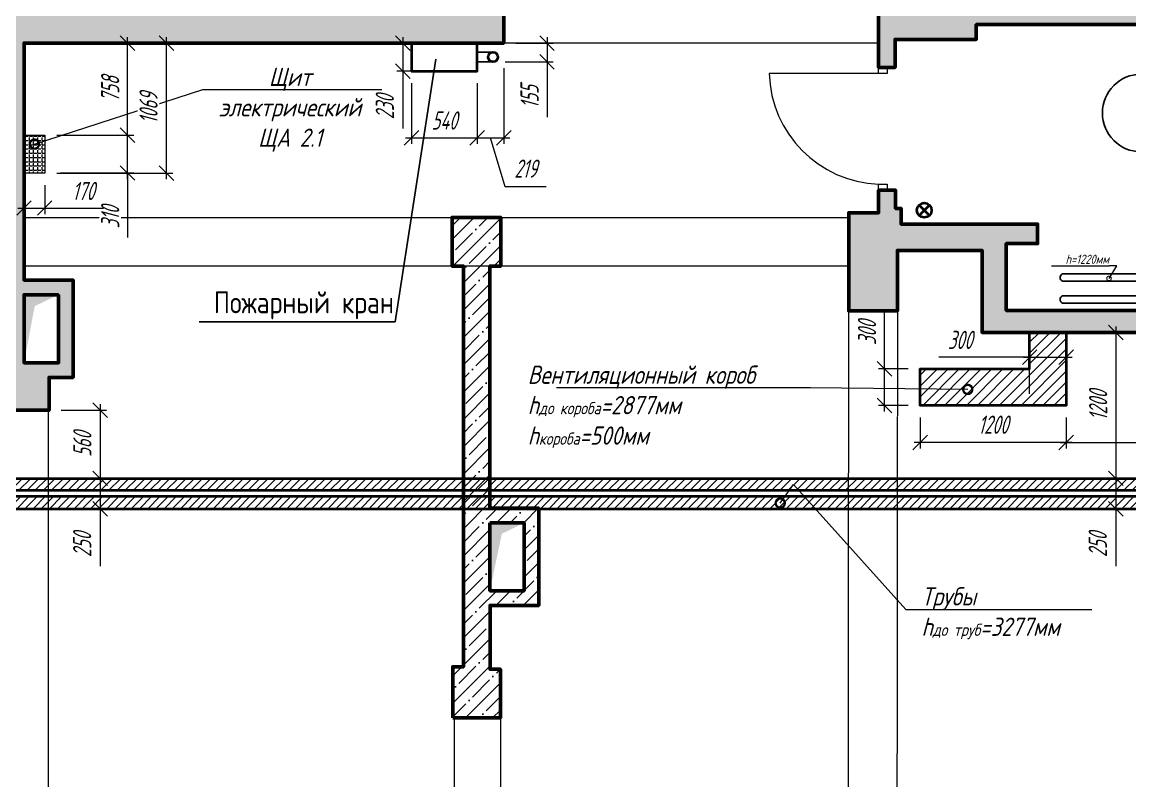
# Model space of a CAD drawing. Header units: millimetres. Extents: x -85477 to 745244, y -3684 to 128206.
# Drawn here: x 646465 to 655580, y 72163 to 78401 of the extents above; entities that cross this region are included whole.
import ezdxf
from ezdxf import colors
from ezdxf.entities.mleader import LeaderData, LeaderLine
from ezdxf.math import Vec2, Vec3

# ---------------------------------------------------------------- set-up
doc = ezdxf.new("R2010")
doc.units = ezdxf.units.MM
doc.linetypes.add('ACAD_ISO02W100', pattern=[15, 12, -3])
for name, color, linetype, lineweight in [('РАЗМЕРЫ', 5, 'Continuous', 15), ('СТЕНЫ 01', 7, 'Continuous', 50), ('ТЕКСТ', 106, 'Continuous', 20)]:
    doc.layers.add(name, color=color, linetype=linetype, lineweight=lineweight)
doc.layers.add('ШТРИХОВКА', color=3, linetype='Continuous', transparency=0.5)
doc.styles.add('ism - 01', font='simplex.shx', dxfattribs={"width": 0.62, "oblique": 15, "height": 150})
doc.styles.add('ism - 02', font='simplex.shx', dxfattribs={"width": 0.8, "oblique": 15, "height": 150})
doc.styles.add('TITLE', font='romant.shx', dxfattribs={"width": 0.8})
doc.dimstyles.new('ism - 01', dxfattribs={"dimtxt": 150, "dimasz": 120, "dimexe": 50, "dimexo": 100, "dimgap": 65, "dimtad": 1, "dimdec": 0, "dimtxsty": 'ism - 01', "dimblk": 'OBLIQUE', "dimcen": 0, "dimdle": 50, "dimadec": 0, "dimazin": 0, "dimtfac": 1, "dimtdec": 0, "dimtmove": 0, "dimatfit": 3, "dimldrblk": 'OBLIQUE', "dimfxl": 1, "dimlwd": -1, "dimlwe": -1, "dimarcsym": 0})
doc.dimstyles.new('ism - 02', dxfattribs={"dimtxt": 150, "dimasz": 120, "dimexe": 50, "dimexo": 100, "dimgap": 65, "dimtad": 1, "dimdec": 0, "dimtxsty": 'ism - 01', "dimblk": 'OBLIQUE', "dimcen": 0, "dimdle": 50, "dimadec": 0, "dimazin": 0, "dimtfac": 1, "dimtdec": 0, "dimtmove": 1, "dimatfit": 3, "dimldrblk": 'OBLIQUE', "dimfxl": 1, "dimlwd": -1, "dimlwe": -1, "dimarcsym": 0})

# ---------------------------------------------------------------- blocks, each defined once
blk = doc.blocks.new('_DotSmall')
at = {"color": 0, "linetype": 'ByBlock', "const_width": 0.5}
blk.add_lwpolyline([(-0.0625, 0, 1), (0.0625, 0, 1)], format="xyb", close=True, dxfattribs=at)
blk = doc.blocks.new('_Oblique')
at = {"color": 0, "lineweight": -2}
blk.add_line((-0.5, -0.5), (0.5, 0.5), dxfattribs=at)
blk = doc.blocks.new('*D145')
at = {"layer": 'Defpoints', "color": 0}
for p in [(655055.3, 75250.3), (656555.3, 75274.3), (656555.3, 74946)]:
    blk.add_point(p, dxfattribs=at)
at = {"layer": 'РАЗМЕРЫ', "color": 0}
for p, q in [((655055.3, 75150.3), (655055.3, 74896)), ((656555.3, 75174.3), (656555.3, 74896)), ((655005.3, 74946), (656605.3, 74946))]:
    blk.add_line(p, q, dxfattribs=at)
at = {"layer": 'РАЗМЕРЫ', "color": 0, "xscale": 120, "yscale": 120, "zscale": 120, "rotation": 180}
blk.add_blockref('_Oblique', (655055.3, 74946), dxfattribs=at)
at = {"layer": 'РАЗМЕРЫ', "color": 0, "xscale": 120, "yscale": 120, "zscale": 120}
blk.add_blockref('_Oblique', (656555.3, 74946), dxfattribs=at)
at = {"layer": 'РАЗМЕРЫ', "color": 0, "insert": (655805.3, 75089.1), "char_height": 150, "attachment_point": 5, "style": 'ism - 01'}
blk.add_mtext('1500', dxfattribs=at)
blk = doc.blocks.new('*D146')
at = {"layer": 'Defpoints', "color": 0}
for p in [(655055.3, 75645.8), (654755.3, 75244.6), (655055.3, 75244.6)]:
    blk.add_point(p, dxfattribs=at)
at = {"layer": 'РАЗМЕРЫ', "color": 0}
for p, q in [((654755.3, 75344.6), (654755.3, 75695.8)), ((655055.3, 75344.6), (655055.3, 75695.8)), ((654755.3, 75645.8), (654006.6, 75645.8)), ((654705.3, 75645.8), (655105.3, 75645.8))]:
    blk.add_line(p, q, dxfattribs=at)
at = {"layer": 'РАЗМЕРЫ', "color": 0, "xscale": 120, "yscale": 120, "zscale": 120, "rotation": 180}
blk.add_blockref('_Oblique', (654755.3, 75645.8), dxfattribs=at)
at = {"layer": 'РАЗМЕРЫ', "color": 0, "xscale": 120, "yscale": 120, "zscale": 120}
blk.add_blockref('_Oblique', (655055.3, 75645.8), dxfattribs=at)
at = {"layer": 'РАЗМЕРЫ', "color": 0, "insert": (654183.2, 75788.9), "char_height": 150, "attachment_point": 5, "style": 'ism - 01'}
blk.add_mtext('300', dxfattribs=at)
blk = doc.blocks.new('*D147')
at = {"layer": 'Defpoints', "color": 0}
for p in [(653560.2, 75550.3), (653855.3, 75550.3), (653855.3, 75250.3)]:
    blk.add_point(p, dxfattribs=at)
at = {"layer": 'РАЗМЕРЫ', "color": 0}
for p, q in [((653560.2, 75550.3), (653560.2, 76023.6)), ((653755.3, 75550.3), (653510.2, 75550.3)), ((653560.2, 75200.3), (653560.2, 75550.3)), ((653755.3, 75250.3), (653510.2, 75250.3))]:
    blk.add_line(p, q, dxfattribs=at)
at = {"layer": 'РАЗМЕРЫ', "color": 0, "xscale": 120, "yscale": 120, "zscale": 120}
for p, rotation in [((653560.2, 75550.3), 90), ((653560.2, 75250.3), 270)]:
    blk.add_blockref('_Oblique', p, dxfattribs=dict(at, rotation=rotation))
at = {"layer": 'РАЗМЕРЫ', "color": 0, "insert": (653417.1, 75847), "char_height": 150, "attachment_point": 5, "rotation": 90, "style": 'ism - 01'}
blk.add_mtext('300', dxfattribs=at)
blk = doc.blocks.new('*D159')
at = {"layer": 'Defpoints', "color": 0}
for p in [(646480.3, 78229.3), (647653.5, 78229.3), (646650.3, 77160.3)]:
    blk.add_point(p, dxfattribs=at)
at = {"layer": 'РАЗМЕРЫ', "color": 0}
for p, q in [((646580.3, 78229.3), (647703.5, 78229.3)), ((647653.5, 77110.3), (647653.5, 78279.3)), ((646750.3, 77160.3), (647703.5, 77160.3))]:
    blk.add_line(p, q, dxfattribs=at)
at = {"layer": 'РАЗМЕРЫ', "color": 0, "xscale": 120, "yscale": 120, "zscale": 120}
for p, rotation in [((647653.5, 78229.3), 90), ((647653.5, 77160.3), 270)]:
    blk.add_blockref('_Oblique', p, dxfattribs=dict(at, rotation=rotation))
at = {"layer": 'РАЗМЕРЫ', "color": 0, "insert": (647504.9, 77694.8), "char_height": 150, "attachment_point": 5, "rotation": 90, "style": 'ism - 01', "bg_fill": 3, "box_fill_scale": 1.1, "bg_fill_color": 256, "bg_fill_true_color": 13158600, "bg_fill_transparency": 0}
blk.add_mtext('1069', dxfattribs=at)
blk = doc.blocks.new('*D160')
at = {"layer": 'Defpoints', "color": 0}
for p in [(646650.3, 77471.3), (647332.6, 77471.3), (646680.3, 77161.3)]:
    blk.add_point(p, dxfattribs=at)
at = {"layer": 'РАЗМЕРЫ', "color": 0}
for p, q in [((647332.6, 77111.3), (647332.6, 77521.3)), ((646750.3, 77471.3), (647382.6, 77471.3)), ((646780.3, 77161.3), (647382.6, 77161.3)), ((647332.6, 77161.3), (647332.6, 76631.5))]:
    blk.add_line(p, q, dxfattribs=at)
at = {"layer": 'РАЗМЕРЫ', "color": 0, "xscale": 120, "yscale": 120, "zscale": 120}
for p, rotation in [((647332.6, 77471.3), 90), ((647332.6, 77161.3), 270)]:
    blk.add_blockref('_Oblique', p, dxfattribs=dict(at, rotation=rotation))
at = {"layer": 'РАЗМЕРЫ', "color": 0, "insert": (647189.5, 76797.6), "char_height": 150, "attachment_point": 5, "rotation": 90, "style": 'ism - 01', "bg_fill": 3, "box_fill_scale": 1.1, "bg_fill_color": 256, "bg_fill_true_color": 13158600, "bg_fill_transparency": 0}
blk.add_mtext('310', dxfattribs=at)
blk = doc.blocks.new('*D161')
at = {"layer": 'Defpoints', "color": 0}
for p in [(646790.6, 78229.3), (647332.6, 78229.3), (646680.3, 77471.3)]:
    blk.add_point(p, dxfattribs=at)
at = {"layer": 'РАЗМЕРЫ', "color": 0}
for p, q in [((646890.6, 78229.3), (647382.6, 78229.3)), ((647332.6, 77421.3), (647332.6, 78279.3)), ((646780.3, 77471.3), (647382.6, 77471.3))]:
    blk.add_line(p, q, dxfattribs=at)
at = {"layer": 'РАЗМЕРЫ', "color": 0, "xscale": 120, "yscale": 120, "zscale": 120}
for p, rotation in [((647332.6, 78229.3), 90), ((647332.6, 77471.3), 270)]:
    blk.add_blockref('_Oblique', p, dxfattribs=dict(at, rotation=rotation))
at = {"layer": 'РАЗМЕРЫ', "color": 0, "insert": (647189.5, 77850.3), "char_height": 150, "attachment_point": 5, "rotation": 90, "style": 'ism - 01'}
blk.add_mtext('758', dxfattribs=at)
blk = doc.blocks.new('*D541')
at = {"layer": 'Defpoints', "color": 0}
for p in [(646480.3, 77160.3), (646650.3, 77160.3), (646650.3, 76873.2)]:
    blk.add_point(p, dxfattribs=at)
at = {"layer": 'РАЗМЕРЫ', "color": 0, "linetype": 'Continuous'}
for p, q in [((646480.3, 77060.3), (646480.3, 76823.2)), ((646650.3, 77060.3), (646650.3, 76823.2)), ((646430.3, 76873.2), (646700.3, 76873.2)), ((646650.3, 76873.2), (647135.4, 76873.2))]:
    blk.add_line(p, q, dxfattribs=at)
at = {"layer": 'РАЗМЕРЫ', "color": 0, "xscale": 120, "yscale": 120, "zscale": 120, "rotation": 180}
blk.add_blockref('_Oblique', (646480.3, 76873.2), dxfattribs=at)
at = {"layer": 'РАЗМЕРЫ', "color": 0, "xscale": 120, "yscale": 120, "zscale": 120}
blk.add_blockref('_Oblique', (646650.3, 76873.2), dxfattribs=at)
at = {"layer": 'РАЗМЕРЫ', "color": 0, "insert": (646968.9, 77013.2), "char_height": 150, "attachment_point": 5, "style": 'ism - 01'}
blk.add_mtext('170', dxfattribs=at)
blk = doc.blocks.new('*D542')
at = {"layer": 'Defpoints', "color": 0}
for p in [(653855.3, 75250.3), (655055.3, 75250.3), (653855.3, 74946)]:
    blk.add_point(p, dxfattribs=at)
at = {"layer": 'РАЗМЕРЫ', "color": 0, "linetype": 'Continuous'}
for p, q in [((653855.3, 75150.3), (653855.3, 74896)), ((655055.3, 75150.3), (655055.3, 74896)), ((655105.3, 74946), (653805.3, 74946))]:
    blk.add_line(p, q, dxfattribs=at)
at = {"layer": 'РАЗМЕРЫ', "color": 0, "xscale": 120, "yscale": 120, "zscale": 120, "rotation": 180}
blk.add_blockref('_Oblique', (653855.3, 74946), dxfattribs=at)
at = {"layer": 'РАЗМЕРЫ', "color": 0, "xscale": 120, "yscale": 120, "zscale": 120}
blk.add_blockref('_Oblique', (655055.3, 74946), dxfattribs=at)
at = {"layer": 'РАЗМЕРЫ', "color": 0, "insert": (654455.3, 75091.8), "char_height": 150, "attachment_point": 5, "style": 'ism - 01'}
blk.add_mtext('1200', dxfattribs=at)
blk = doc.blocks.new('*D544')
at = {"layer": 'Defpoints', "color": 0}
for p in [(655459.8, 75850.3), (655459.8, 74650.3), (655464.6, 74650.3)]:
    blk.add_point(p, dxfattribs=at)
at = {"layer": 'РАЗМЕРЫ', "color": 0, "linetype": 'Continuous'}
for p, q in [((655464.6, 75900.3), (655464.6, 74600.3)), ((655559.8, 75850.3), (655514.6, 75850.3)), ((655559.8, 74650.3), (655514.6, 74650.3))]:
    blk.add_line(p, q, dxfattribs=at)
at = {"layer": 'РАЗМЕРЫ', "color": 0, "xscale": 120, "yscale": 120, "zscale": 120}
for p, rotation in [((655464.6, 75850.3), 90), ((655464.6, 74650.3), 270)]:
    blk.add_blockref('_Oblique', p, dxfattribs=dict(at, rotation=rotation))
at = {"layer": 'РАЗМЕРЫ', "color": 0, "insert": (655318.8, 75250.3), "char_height": 150, "attachment_point": 5, "rotation": 90, "style": 'ism - 01'}
blk.add_mtext('1200', dxfattribs=at)
blk = doc.blocks.new('*D545')
at = {"layer": 'Defpoints', "color": 0}
for p in [(655464.6, 74650.3), (655464.6, 74400.3), (655464.6, 74400.3)]:
    blk.add_point(p, dxfattribs=at)
at = {"layer": 'РАЗМЕРЫ', "color": 0, "linetype": 'Continuous'}
for p, q in [((655464.6, 74700.3), (655464.6, 74400.3)), ((655564.6, 74650.3), (655514.6, 74650.3)), ((655464.6, 74400.3), (655464.6, 73928.8)), ((655564.6, 74400.3), (655514.6, 74400.3))]:
    blk.add_line(p, q, dxfattribs=at)
at = {"layer": 'РАЗМЕРЫ', "color": 0, "xscale": 120, "yscale": 120, "zscale": 120}
for p, rotation in [((655464.6, 74650.3), 90), ((655464.6, 74400.3), 270)]:
    blk.add_blockref('_Oblique', p, dxfattribs=dict(at, rotation=rotation))
at = {"layer": 'РАЗМЕРЫ', "color": 0, "insert": (655315.7, 74104.6), "char_height": 150, "attachment_point": 5, "rotation": 90, "style": 'ism - 01'}
blk.add_mtext('250', dxfattribs=at)
blk = doc.blocks.new('*D546')
at = {"layer": 'Defpoints', "color": 0}
for p in [(646686.3, 75210.3), (646686.3, 74650.3), (647107.8, 74650.3)]:
    blk.add_point(p, dxfattribs=at)
at = {"layer": 'РАЗМЕРЫ', "color": 0, "linetype": 'Continuous'}
for p, q in [((646786.3, 75210.3), (647157.8, 75210.3)), ((647107.8, 75260.3), (647107.8, 74600.3)), ((646786.3, 74650.3), (647157.8, 74650.3))]:
    blk.add_line(p, q, dxfattribs=at)
at = {"layer": 'РАЗМЕРЫ', "color": 0, "xscale": 120, "yscale": 120, "zscale": 120}
for p, rotation in [((647107.8, 75210.3), 90), ((647107.8, 74650.3), 270)]:
    blk.add_blockref('_Oblique', p, dxfattribs=dict(at, rotation=rotation))
at = {"layer": 'РАЗМЕРЫ', "color": 0, "insert": (646960.3, 74930.3), "char_height": 150, "attachment_point": 5, "rotation": 90, "style": 'ism - 01'}
blk.add_mtext('560', dxfattribs=at)
blk = doc.blocks.new('*D547')
at = {"layer": 'Defpoints', "color": 0}
for p in [(647107.8, 74650.3), (647107.8, 74400.3), (647107.8, 74400.3)]:
    blk.add_point(p, dxfattribs=at)
at = {"layer": 'РАЗМЕРЫ', "color": 0, "linetype": 'Continuous'}
for p, q in [((647107.8, 74700.3), (647107.8, 74400.3)), ((647207.8, 74650.3), (647157.8, 74650.3)), ((647107.8, 74400.3), (647107.8, 73928.8)), ((647207.8, 74400.3), (647157.8, 74400.3))]:
    blk.add_line(p, q, dxfattribs=at)
at = {"layer": 'РАЗМЕРЫ', "color": 0, "xscale": 120, "yscale": 120, "zscale": 120}
for p, rotation in [((647107.8, 74650.3), 90), ((647107.8, 74400.3), 270)]:
    blk.add_blockref('_Oblique', p, dxfattribs=dict(at, rotation=rotation))
at = {"layer": 'РАЗМЕРЫ', "color": 0, "insert": (646958.9, 74104.6), "char_height": 150, "attachment_point": 5, "rotation": 90, "style": 'ism - 01'}
blk.add_mtext('250', dxfattribs=at)
blk = doc.blocks.new('*D1182')
at = {"layer": 'Defpoints', "color": 0}
for p in [(650428.3, 78229.3), (649597.9, 77999.3), (650208.9, 77999.3)]:
    blk.add_point(p, dxfattribs=at)
at = {"layer": 'РАЗМЕРЫ', "color": 0}
for p, q in [((650328.3, 78229.3), (649547.9, 78229.3)), ((649597.9, 78279.3), (649597.9, 77999.3)), ((650108.9, 77999.3), (649547.9, 77999.3)), ((649597.9, 77999.3), (649597.9, 77527.8))]:
    blk.add_line(p, q, dxfattribs=at)
at = {"layer": 'РАЗМЕРЫ', "color": 0, "xscale": 120, "yscale": 120, "zscale": 120}
for p, rotation in [((649597.9, 78229.3), 90), ((649597.9, 77999.3), 270)]:
    blk.add_blockref('_Oblique', p, dxfattribs=dict(at, rotation=rotation))
at = {"layer": 'РАЗМЕРЫ', "color": 0, "insert": (649449, 77703.6), "char_height": 150, "attachment_point": 5, "rotation": 90, "style": 'ism - 01'}
blk.add_mtext('230', dxfattribs=at)
blk = doc.blocks.new('*D1183')
at = {"layer": 'Defpoints', "color": 0}
for p in [(650428.3, 78229.3), (650339.2, 78074.3), (650783.8, 78074.3)]:
    blk.add_point(p, dxfattribs=at)
at = {"layer": 'РАЗМЕРЫ', "color": 0}
for p, q in [((650528.3, 78229.3), (650833.8, 78229.3)), ((650783.8, 78279.3), (650783.8, 78074.3)), ((650439.2, 78074.3), (650833.8, 78074.3)), ((650783.8, 78074.3), (650783.8, 77619.9))]:
    blk.add_line(p, q, dxfattribs=at)
at = {"layer": 'РАЗМЕРЫ', "color": 0, "xscale": 120, "yscale": 120, "zscale": 120}
for p, rotation in [((650783.8, 78229.3), 90), ((650783.8, 78074.3), 270)]:
    blk.add_blockref('_Oblique', p, dxfattribs=dict(at, rotation=rotation))
at = {"layer": 'РАЗМЕРЫ', "color": 0, "insert": (650640.6, 77787.1), "char_height": 150, "attachment_point": 5, "rotation": 90, "style": 'ism - 01'}
blk.add_mtext('155', dxfattribs=at)
blk = doc.blocks.new('*D1185')
at = {"layer": 'Defpoints', "color": 0}
for p in [(649668.9, 77999.3), (650208.9, 77999.3), (650208.9, 77449.7)]:
    blk.add_point(p, dxfattribs=at)
at = {"layer": 'РАЗМЕРЫ', "color": 0}
for p, q in [((649668.9, 77899.3), (649668.9, 77399.7)), ((650208.9, 77899.3), (650208.9, 77399.7)), ((649618.9, 77449.7), (650258.9, 77449.7))]:
    blk.add_line(p, q, dxfattribs=at)
at = {"layer": 'РАЗМЕРЫ', "color": 0, "xscale": 120, "yscale": 120, "zscale": 120, "rotation": 180}
blk.add_blockref('_Oblique', (649668.9, 77449.7), dxfattribs=at)
at = {"layer": 'РАЗМЕРЫ', "color": 0, "xscale": 120, "yscale": 120, "zscale": 120}
blk.add_blockref('_Oblique', (650208.9, 77449.7), dxfattribs=at)
at = {"layer": 'РАЗМЕРЫ', "color": 0, "insert": (649938.9, 77592.8), "char_height": 150, "attachment_point": 5, "style": 'ism - 01'}
blk.add_mtext('540', dxfattribs=at)
blk = doc.blocks.new('*D1186')
at = {"layer": 'Defpoints', "color": 0}
for p in [(650428.3, 78124.1), (650208.9, 77999.3), (650428.3, 77449.7)]:
    blk.add_point(p, dxfattribs=at)
at = {"layer": 'РАЗМЕРЫ', "color": 0}
for p, q in [((650428.3, 78024.1), (650428.3, 77399.7)), ((650208.9, 77899.3), (650208.9, 77399.7)), ((650158.9, 77449.7), (650478.3, 77449.7)), ((650439.5, 77046.7), (650318.6, 77449.7)), ((650777, 77046.7), (650439.5, 77046.7))]:
    blk.add_line(p, q, dxfattribs=at)
at = {"layer": 'РАЗМЕРЫ', "color": 0, "xscale": 120, "yscale": 120, "zscale": 120, "rotation": 180}
blk.add_blockref('_Oblique', (650208.9, 77449.7), dxfattribs=at)
at = {"layer": 'РАЗМЕРЫ', "color": 0, "xscale": 120, "yscale": 120, "zscale": 120}
blk.add_blockref('_Oblique', (650428.3, 77449.7), dxfattribs=at)
at = {"layer": 'РАЗМЕРЫ', "color": 0, "insert": (650608.2, 77196.9), "char_height": 150, "attachment_point": 5, "style": 'ism - 01'}
blk.add_mtext('219', dxfattribs=at)

msp = doc.modelspace()

# ---------------------------------------------------------------- hatches: boundary and pattern name
at = {"layer": 'РАЗМЕРЫ'}
h = msp.add_hatch(dxfattribs=at)
h.set_pattern_fill('ANGLE', color=6, scale=5)
h.set_pattern_definition([(0, (94500, 1e-11), (0, 34.925), [25.4, -9.525]), (90, (94500, 1e-11), (-34.925, 2e-15), [25.4, -9.525])])
h.paths.add_polyline_path([(646480.3, 77471.3), (646650.3, 77471.3), (646650.3, 77160.3), (646480.3, 77160.3)])
at = {"layer": 'РАЗМЕРЫ', "ltscale": 0.3}
h = msp.add_hatch(dxfattribs=at)
h.set_pattern_fill('ANSI31', color=3, scale=20)
h.set_pattern_definition([(45, (94500, 1e-11), (-44.9012806, 44.9012806), [])])
h.paths.add_polyline_path([(655055.3, 75850.3), (655055.3, 75250.3), (653855.3, 75250.3), (653855.3, 75550.3), (654755.3, 75550.3), (654755.3, 75850.3)])
at = {"layer": 'ШТРИХОВКА', "true_color": 0x000000}
h = msp.add_hatch(dxfattribs=at)
h.set_pattern_fill('ANSI35', color=18, scale=25)
h.paths.add_polyline_path([(646764.3, 76160.3), (646480.3, 76160.3), (646480.3, 75600.3), (646764.3, 75600.3)], flags=16)
h.paths.add_polyline_path([(650391.3, 80021.3), (650691.3, 80021.3), (650691.3, 80593.3), (650391.3, 80593.3)], flags=16)
h.paths.add_polyline_path([(644796.2, 68894.3), (645791.3, 68894.3), (645791.3, 75600.3), (646091.3, 75600.3), (646091.3, 79603.3), (645842.3, 79603.3), (645842.3, 91189.3), (644796.2, 91189.4), (644796.2, 91609.4), (647394.3, 91609.4), (647394.3, 91189.3), (646242.3, 91189.3), (646242.3, 86690.3), (646599.3, 86690.3), (646599.3, 86047.3), (646699.3, 86047.3), (646699.3, 85233.3), (646554.3, 85233.3), (646554.3, 84078.3), (646109.3, 84078.3), (646109.3, 80623.3), (646854.3, 80623.3), (646854.3, 80503.3), (646109.3, 80503.3), (646109.3, 79978.3), (646739.9, 79978.3), (646739.9, 79553.3), (646539.5, 79553.3), (646539.5, 78543.3), (648169.5, 78543.3), (648169.5, 80503.3), (647868.3, 80503.3), (647868.3, 80623.3), (648590.6, 80623.3), (648590.6, 80503.3), (648289.5, 80503), (648291.5, 78555.1), (649977.3, 78555.5), (649977.5, 78683.6), (650067.1, 78683.1), (650067, 80503), (649987.3, 80503), (649987.3, 80503.3), (649607.3, 80503.3), (649607.3, 80623.3), (649987.3, 80623.3), (649987.3, 80878.3), (650391.3, 80878.3), (650391.3, 80713.3), (650811.3, 80713.3), (650811.3, 79901.3), (650338.3, 79901.3), (650338.3, 78649.3), (650428.3, 78649.3), (650428.3, 78229.3), (646480.3, 78229.3), (646480.3, 76280.3), (646884.3, 76280.3), (646884.3, 75480.3), (646686.3, 75480.3), (646686.3, 75210.3), (646091.3, 75210.3), (646091.3, 70568.3), (646529.3, 70568.3), (646529.3, 69418.3), (646679.3, 69418.3), (646679.3, 68894.3), (646969.3, 68894.3), (646969.3, 68360.3), (644796.2, 68360.3)])
h = msp.add_hatch(dxfattribs=at)
h.set_pattern_fill('ANSI35', color=18, scale=25)
h.paths.add_polyline_path([(654350.3, 79138.3), (656095.3, 79138.3), (656095.3, 78573.3), (654350.3, 78573.3)], flags=16)
h.paths.add_polyline_path([(658600.5, 68897.9), (658600.5, 68358.3), (656164.3, 68358.3), (656164.3, 68898.3), (656446.3, 68898.3), (656446.3, 75274.3), (656556.3, 75274.3), (656556.3, 75850.3), (654363.3, 75850.3), (654363.3, 76524.3), (653667.3, 76524.3), (653667.3, 76027.3), (653267.3, 76027.3), (653267.3, 76834.3), (653512.3, 76834.3), (653512.3, 77019.3), (653652.3, 77019.3), (653652.3, 76869.3), (653697.3, 76869.3), (653697.3, 76741.3), (654820.3, 76741.3), (654820.3, 76581.3), (654562.3, 76581.3), (654562.3, 76031.3), (656527.3, 76031.2), (656527.3, 76581.5), (656082.8, 76581), (656082.8, 76831.5), (656528.6, 76831.2), (656530.8, 78381.3), (654315.3, 78381.3), (654315.3, 78259.3), (653647.3, 78259.3), (653647.3, 78029.3), (653512.3, 78029.3), (653512.3, 78553.3), (653965.3, 78553.3), (653965.3, 79258.3), (656215.3, 79258.3), (656215.3, 78573.3), (657154.3, 78573.3), (657154.3, 78708.3), (657254.3, 78708.3), (657254.3, 86108.3), (657196.3, 86108.3), (657196.3, 86738.3), (657219.3, 86738.3), (657219.3, 91173.3), (656821.3, 91173.3), (656821.3, 91609.3), (658600.5, 91609.3), (658600.5, 91189.3), (657554.3, 91189.3), (657554.3, 78288.3), (657154.3, 78288.3), (657154.3, 78335.9), (656779.3, 78336.8), (656779.3, 75850.3), (656677.8, 75850.3), (656677.8, 75274.3), (656746.3, 75274.3), (656746.3, 68902.8)])
h = msp.add_hatch(dxfattribs=at)
h.set_pattern_fill('ANSI35', color=18, scale=25)
h.paths.add_polyline_path([(650313.3, 74284.3), (650595.3, 74284.3), (650595.3, 73726.3), (650313.3, 73726.3)], flags=16)
h.paths.add_polyline_path([(650008.3, 72681.3), (650008.3, 73101.3), (650095.3, 73101.3), (650095.3, 76395.3), (650003.3, 76395.3), (650003.3, 76795.3), (650403.3, 76795.3), (650403.3, 76395.3), (650313.3, 76395.3), (650313.3, 74404.3), (650715.3, 74404.3), (650715.3, 73606.3), (650315.3, 73606.3), (650315.3, 73081.3), (650400.3, 73081.3), (650400.3, 72681.3)])
at = {"layer": 'ШТРИХОВКА', "true_color": 0x636466}
h = msp.add_hatch(color=251, dxfattribs=at)
h.dxf.hatch_style = 1
h.paths.add_polyline_path([(646480.3, 75600.3), (646568.1, 76066.5), (646764.3, 76160.3), (646480.3, 76160.3)])
h = msp.add_hatch(color=251, dxfattribs=at)
h.dxf.hatch_style = 1
h.paths.add_polyline_path([(650313.3, 73726.3), (650412, 74194.5), (650595.3, 74284.3), (650313.3, 74284.3)])

# ---------------------------------------------------------------- linework, layer by layer
at = {"color": 6}
for p, q in [((650339.2, 78154.3), (650208.9, 78154.3)), ((650339.2, 78074.3), (650208.9, 78074.3)), ((655929.3, 76331.2), (655026.7, 76331.2)), ((655026.3, 76271.2), (655929.3, 76271.2)), ((655929.3, 76151.2), (655026.7, 76151.2)), ((655026.3, 76091.2), (655929.3, 76091.2))]:
    msp.add_line(p, q, dxfattribs=at)
for p, q in [((649534.3, 75936.3), (649868.8, 78098.4)), ((647922.7, 75936.3), (649534.3, 75936.3))]:
    msp.add_line(p, q)
at = {"color": 3, "lineweight": 35}
for p, q in [((653845.8, 76812.4), (653930.7, 76897.2)), ((653845.8, 76897.2), (653930.7, 76812.4))]:
    msp.add_line(p, q, dxfattribs=at)
at = {"color": 6, "lineweight": 35}
msp.add_lwpolyline([(649668.9, 78229.3), (649668.9, 77999.3), (650208.9, 77999.3), (650208.9, 78229.3), (649668.9, 78229.3)], dxfattribs=at)
at = {"color": 1, "lineweight": 35}
for points in [[(646480.3, 76160.3), (646764.3, 76160.3), (646764.3, 75600.3), (646480.3, 75600.3)], [(650313.3, 74284.3), (650595.3, 74284.3), (650595.3, 73726.3), (650313.3, 73726.3)]]:
    msp.add_lwpolyline(points, close=True, dxfattribs=at)
msp.add_circle((650339.2, 78114.3), 40, dxfattribs=at)
msp.add_circle((655672, 77654.5), 318.6)
at = {"color": 3, "lineweight": 35}
msp.add_circle((653888.2, 76854.8), 60, dxfattribs=at)
at = {"color": 6}
for centre in [(655037.1, 76301.1), (655037.1, 76121.1)]:
    msp.add_arc(centre, 31.8, 109.18999, 249.98878, dxfattribs=at)
at = {"layer": 'РАЗМЕРЫ', "color": 30}
msp.add_line((653512.3, 77979.3), (652612.3, 77979.3), dxfattribs=at)
at = {"layer": 'РАЗМЕРЫ', "color": 0, "ltscale": 0.5}
msp.add_lwpolyline([(650428.3, 78649.3), (650428.3, 78229.3), (646480.3, 78229.3), (646480.3, 76280.3), (646884.3, 76280.3), (646884.3, 75480.3), (646686.3, 75480.3), (646686.3, 75210.3), (646091.3, 75210.3), (646091.3, 70568.3), (646529.3, 70568.3), (646529.3, 69418.3), (646679.3, 69418.3), (646679.3, 68894.3), (646969.3, 68894.3), (646969.3, 68360.3), (644796.2, 68360.3), (644796.2, 68894.3), (645791.3, 68894.3), (645791.3, 75600.3), (646091.3, 75600.3), (646091.3, 79603.3)], dxfattribs=at)
at = {"layer": 'РАЗМЕРЫ', "color": 0, "linetype": 'ACAD_ISO02W100', "ltscale": 0.5}
for points in [[(650428.3, 78649.3), (653965.3, 78649.3), (653965.3, 78553.3), (653512.3, 78553.3), (653512.3, 78229.3), (650428.3, 78229.3)], [(646480.3, 76795.3), (653267.3, 76795.3), (653267.3, 76395.3), (646480.3, 76395.3)], [(653267.3, 76027.3), (653667.3, 76027.3), (653660.8, 69449.3), (653260.8, 69449.3)], [(646679.3, 69418.3), (646529.3, 69418.3), (646529.3, 70568.3), (646091.3, 70568.3), (646091.3, 75210.3), (646679.3, 75210.3)], [(650022.3, 72681.3), (650400.3, 72681.3), (650400.3, 69436.3), (650022.3, 69436.3)]]:
    msp.add_lwpolyline(points, close=True, dxfattribs=at)
at = {"layer": 'РАЗМЕРЫ', "color": 30}
for points in [[(653512.3, 77979.3), (653512.3, 78029.3), (653582.3, 78029.3), (653582.3, 77979.3)], [(653512.3, 77019.3), (653512.3, 77069.3), (653582.3, 77069.3), (653582.3, 77019.3)]]:
    msp.add_lwpolyline(points, close=True, dxfattribs=at)
at = {"layer": 'РАЗМЕРЫ', "color": 6}
msp.add_lwpolyline([(646480.3, 77471.3), (646650.3, 77471.3), (646650.3, 77160.3), (646480.3, 77160.3)], close=True, dxfattribs=at)
at = {"layer": 'РАЗМЕРЫ', "color": 3, "lineweight": 35, "ltscale": 0.3}
msp.add_lwpolyline([(655055.3, 75850.3), (655055.3, 75250.3), (653855.3, 75250.3), (653855.3, 75550.3), (654755.3, 75550.3), (654755.3, 75850.3)], close=True, dxfattribs=at)
at = {"layer": 'РАЗМЕРЫ', "color": 1, "linetype": 'ACAD_ISO02W100', "lineweight": 35, "ltscale": 0.3}
msp.add_lwpolyline([(646091.3, 74400.3), (656446.3, 74400.3), (656446.3, 74500.3), (646091.3, 74500.3)], close=True, dxfattribs=at)
at = {"layer": 'РАЗМЕРЫ', "color": 30}
msp.add_arc((653547.7, 78004.4), 935.7, 181.53486, 267.83205, dxfattribs=at)
at = {"layer": 'СТЕНЫ 01'}
for points in [[(650428.3, 78649.3), (650428.3, 78229.3), (646480.3, 78229.3), (646480.3, 76280.3), (646884.3, 76280.3), (646884.3, 75480.3), (646686.3, 75480.3), (646686.3, 75210.3), (646091.3, 75210.3), (646091.3, 70568.3), (646529.3, 70568.3), (646529.3, 69418.3), (646679.3, 69418.3), (646679.3, 68894.3), (646969.3, 68894.3), (646969.3, 68360.3), (644796.2, 68360.3)], [(653512.3, 78553.3), (653512.3, 78029.3), (653647.3, 78029.3), (653647.3, 78259.3), (654315.3, 78259.3), (654315.3, 78381.3), (656530.8, 78381.3)], [(656527.3, 76031.2), (654562.3, 76031.3), (654562.3, 76581.3), (654820.3, 76581.3), (654820.3, 76741.3), (653697.3, 76741.3), (653697.3, 76869.3), (653652.3, 76869.3), (653652.3, 77019.3), (653512.3, 77019.3), (653512.3, 76834.3), (653267.3, 76834.3), (653267.3, 76027.3), (653667.3, 76027.3), (653667.3, 76524.3), (654363.3, 76524.3), (654363.3, 75850.3), (656556.3, 75850.3)]]:
    msp.add_lwpolyline(points, dxfattribs=at)
for points in [[(650008.3, 72681.3), (650008.3, 73101.3), (650095.3, 73101.3), (650095.3, 76395.3), (650003.3, 76395.3), (650003.3, 76795.3), (650403.3, 76795.3), (650403.3, 76395.3), (650313.3, 76395.3), (650313.3, 74404.3), (650715.3, 74404.3), (650715.3, 73606.3), (650315.3, 73606.3), (650315.3, 73081.3), (650400.3, 73081.3), (650400.3, 72681.3)], [(646764.3, 76160.3), (646480.3, 76160.3), (646480.3, 75600.3), (646764.3, 75600.3)], [(650313.3, 74284.3), (650595.3, 74284.3), (650595.3, 73726.3), (650313.3, 73726.3)]]:
    msp.add_lwpolyline(points, close=True, dxfattribs=at)

# ---------------------------------------------------------------- block references
at = {"layer": 'ТЕКСТ', "color": 0, "xscale": 75, "yscale": 75, "zscale": 75, "rotation": 238.6521493470862}
msp.add_blockref('_DotSmall', (655408.2, 76294), dxfattribs=at)

# ---------------------------------------------------------------- texts
at = {"color": 0, "lineweight": 25, "insert": (648041.9, 76187.2), "char_height": 250, "attachment_point": 1, "style": 'TITLE'}
msp.add_mtext_dynamic_manual_height_columns('{\\H0.72x;Пожарный кран}', width=6363.628, gutter_width=1500, heights=[0], dxfattribs=at).dxf.set("width", 8338.603)

# ---------------------------------------------------------------- dimensions: what is measured, and where the dimension line sits
at = {"layer": 'РАЗМЕРЫ'}
for base, p1, p2, override, picture, middle in [((650783.8, 78074.3), (650428.3, 78229.3), (650339.2, 78074.3), {"dimlfac": 1, "dimtxsty": 'ism - 01', "dimtolj": 0}, '*D1183', (650640.6, 77787.1)), ((647107.8, 74650.3), (646686.3, 75210.3), (646686.3, 74650.3), {"dimfxl": 2}, '*D546', (646960.3, 74930.3)), ((647107.8, 74400.3), (647107.8, 74650.3), (647107.8, 74400.3), {"dimfxl": 2}, '*D547', (646958.9, 74104.6))]:
    dim = msp.add_linear_dim(base=base, p1=p1, p2=p2, angle=90, dimstyle='ism - 01', override=override, dxfattribs=at)
    dim.commit()
    dim.dimension.update_dxf_attribs({"geometry": picture, "text_midpoint": middle})
for base, p1, p2, picture, middle in [((650428.3, 77449.7), (650208.9, 77999.3), (650428.3, 78124.1), '*D1186', (650504.5, 77196.9)), ((650208.9, 77449.7), (649668.9, 77999.3), (650208.9, 77999.3), '*D1185', (649938.9, 77592.8))]:
    dim = msp.add_linear_dim(base=base, p1=p1, p2=p2, dimstyle='ism - 02', override={"dimlfac": 1, "dimtxsty": 'ism - 01', "dimtolj": 0}, dxfattribs=at)
    dim.commit()
    dim.dimension.update_dxf_attribs({"geometry": picture, "text_midpoint": middle})
dim = msp.add_linear_dim(base=(656555.3, 74946), p1=(655055.3, 75250.3), p2=(656555.3, 75274.3), dimstyle='ism - 01', dxfattribs=at)
dim.commit()
dim.dimension.update_dxf_attribs({"geometry": '*D145', "text_midpoint": (655805.3, 75089.1)})

# ---------------------------------------------------------------- next in the draw order: texts
at = {"layer": 'ТЕКСТ', "color": 0, "insert": (655408.4, 76489.2), "char_height": 75, "attachment_point": 3, "style": 'ism - 02', "bg_fill": 3, "box_fill_scale": 1.1, "bg_fill_color": 256, "bg_fill_transparency": 0}
msp.add_mtext('h=1220мм', dxfattribs=at)

# ---------------------------------------------------------------- next in the draw order: leaders
at = {"layer": 'ТЕКСТ', "color": 0}
ml = msp.add_multileader_mtext('Standard', dxfattribs=at)
ml.set_content('Щит электрический\\PЩА 2.1', style='ism - 02')
ml.set_leader_properties(linetype='ByLayer', lineweight=-1)
ml.set_arrow_properties(name='DOTSMALL')
ml.build(insert=Vec2(0, 0))
ml.multileader.update_dxf_attribs({"text_left_attachment_type": 6, "text_right_attachment_type": 6, "arrow_head_size": 150})
ctx = ml.context
ctx.base_point, ctx.char_height, ctx.arrow_head_size, ctx.plane_origin = Vec3(648048.3, 77846.5), 150, 150, Vec3(646187.4, 76011.9)
ctx.left_attachment, ctx.right_attachment, ctx.text_align_type = 6, 6, 1
notes = []
notes.append((ctx, [(0, (1, 1, 0), (647950.8, 77846.5), (1, 0), 125.7, [(0, [(646566.5, 77398.8)], 0, [])])]))
ctx.mtext.insert, ctx.mtext.width, ctx.mtext.alignment, ctx.mtext.flow_direction = Vec3(648669.2, 78026.5), 1334.047, 2, 5
ctx.mtext.has_bg_fill, ctx.mtext.bg_color, ctx.mtext.bg_scale_factor, ctx.mtext.bg_transparency, ctx.mtext.use_window_bg_color = 1, -1073741824, 1.1, 0, 1
ml = msp.add_multileader_mtext('Standard', dxfattribs=at)
ml.set_content('Вентиляционный короб\\Ph{\\H0.66667x;до короба\\H1.49999x;=2877мм\\P}h{\\H0.66667x;короба\\H1.49999x;=500мм}', style='ism - 02')
ml.set_leader_properties(linetype='ByLayer', lineweight=-1)
ml.set_arrow_properties(name='DOTSMALL')
ml.build(insert=Vec2(0, 0))
ml.multileader.update_dxf_attribs({"text_left_attachment_type": 6, "text_right_attachment_type": 6, "arrow_head_size": 150})
ctx = ml.context
ctx.base_point, ctx.char_height, ctx.arrow_head_size, ctx.plane_origin = Vec3(650622.6, 75394), 150, 150, Vec3(652745.4, 72562.4)
ctx.left_attachment, ctx.right_attachment = 6, 6
notes.append((ctx, [(1, (1, 1, 0), (652952.5, 75394), (-1, 0), 125.7, [(0, [(654246.2, 75381.3)], 0, [])])]))
ctx.mtext.insert, ctx.mtext.width, ctx.mtext.flow_direction = Vec3(650624.6, 75577.4), 2268.052, 5
ctx.mtext.has_bg_fill, ctx.mtext.bg_color, ctx.mtext.bg_scale_factor, ctx.mtext.bg_transparency, ctx.mtext.use_window_bg_color = 1, -1073741824, 1.1, 0, 1
for ctx, leaders in notes:
    for number, flags, end, landing, length, lines in leaders:
        leader = LeaderData()
        leader.index, (leader.has_last_leader_line, leader.has_dogleg_vector, leader.attachment_direction) = number, flags
        leader.last_leader_point, leader.dogleg_vector, leader.dogleg_length = Vec3(end), Vec3(landing), length
        for number, points, colour, breaks in lines:
            line = LeaderLine()
            line.index, line.vertices, line.color, line.breaks = number, Vec3.list(points), colors.encode_raw_color(colour), breaks
            leader.lines.append(line)
        ctx.leaders.append(leader)

# ---------------------------------------------------------------- next in the draw order: hatches: boundary and pattern name
at = {"layer": 'РАЗМЕРЫ', "linetype": 'ACAD_ISO02W100', "ltscale": 0.3}
h = msp.add_hatch(dxfattribs=at)
h.set_pattern_fill('ANSI31', color=1, scale=15)
h.paths.add_polyline_path([(646091.3, 74400.3), (656446.3, 74400.3), (656446.3, 74500.3), (646091.3, 74500.3)])
h.paths.add_polyline_path([(646091.3, 74650.3), (656446.3, 74650.3), (656446.3, 74550.3), (646091.3, 74550.3)])

# ---------------------------------------------------------------- next in the draw order: linework, layer by layer
at = {"layer": 'РАЗМЕРЫ', "color": 1, "linetype": 'ACAD_ISO02W100', "lineweight": 35, "ltscale": 0.3}
msp.add_lwpolyline([(646091.3, 74650.3), (656446.3, 74650.3), (656446.3, 74550.3), (646091.3, 74550.3)], close=True, dxfattribs=at)
at = {"layer": 'ТЕКСТ', "color": 0}
msp.add_line((655472.3, 76399.2), (655409.4, 76399.2), dxfattribs=at)
for points in [[(654935, 76399.2), (655409.4, 76399.2)], [(655408.2, 76294), (655472.3, 76399.2)]]:
    msp.add_lwpolyline(points, dxfattribs=at)

# ---------------------------------------------------------------- next in the draw order: dimensions: what is measured, and where the dimension line sits
at = {"layer": 'РАЗМЕРЫ'}
for base, p1, p2, override, picture, middle in [((647653.5, 78229.3), (646650.3, 77160.3), (646480.3, 78229.3), {"dimtfill": 1}, '*D159', (647504.9, 77694.8)), ((649597.9, 77999.3), (650428.3, 78229.3), (650208.9, 77999.3), {"dimlfac": 1, "dimtxsty": 'ism - 01', "dimtolj": 0}, '*D1182', (649449, 77703.6))]:
    dim = msp.add_linear_dim(base=base, p1=p1, p2=p2, angle=90, dimstyle='ism - 01', override=override, dxfattribs=at)
    dim.commit()
    dim.dimension.update_dxf_attribs({"geometry": picture, "text_midpoint": middle})
dim = msp.add_linear_dim(base=(653560.2, 75550.3), p1=(653855.3, 75250.3), p2=(653855.3, 75550.3), angle=90, dimstyle='ism - 01', dxfattribs=at)
dim.commit()
dim.dimension.update_dxf_attribs({"geometry": '*D147', "text_midpoint": (653417.1, 75847)})
dim = msp.add_linear_dim(base=(655055.3, 75645.8), p1=(654755.3, 75244.6), p2=(655055.3, 75244.6), dimstyle='ism - 01', dxfattribs=at)
dim.commit()
dim.dimension.update_dxf_attribs({"geometry": '*D146', "text_midpoint": (654183.2, 75645.8), "dimtype": 160})
dim = msp.add_linear_dim(base=(653855.3, 74946), p1=(655055.3, 75250.3), p2=(653855.3, 75250.3), dimstyle='ism - 01', override={"dimfxl": 2}, dxfattribs=at)
dim.commit()
dim.dimension.update_dxf_attribs({"geometry": '*D542', "text_midpoint": (654455.3, 75091.8)})

# ---------------------------------------------------------------- next in the draw order: dimensions: what is measured, and where the dimension line sits
dim = msp.add_linear_dim(base=(647332.6, 77471.3), p1=(646680.3, 77161.3), p2=(646650.3, 77471.3), angle=90, dimstyle='ism - 01', override={"dimtmove": 1, "dimtfill": 1}, dxfattribs=at)
dim.commit()
dim.dimension.update_dxf_attribs({"geometry": '*D160', "text_midpoint": (647447.2, 76797.6), "dimtype": 160})

# ---------------------------------------------------------------- next in the draw order: leaders
at = {"layer": 'ТЕКСТ', "color": 0}
ml = msp.add_multileader_mtext('Standard', dxfattribs=at)
ml.set_content('Трубы\\Ph{\\H0.66667x;до труб\\H1.49999x;=3277мм}', style='ism - 02')
ml.set_leader_properties(linetype='ByLayer', lineweight=-1)
ml.set_arrow_properties(name='DOTSMALL')
ml.build(insert=Vec2(0, 0))
ml.multileader.update_dxf_attribs({"text_left_attachment_type": 6, "text_right_attachment_type": 6, "arrow_head_size": 150})
ctx = ml.context
ctx.base_point, ctx.char_height, ctx.arrow_head_size, ctx.plane_origin = Vec3(653863.2, 73571.7), 150, 150, Vec3(652003.4, 71614.6)
ctx.left_attachment, ctx.right_attachment = 6, 6
notes = []
notes.append((ctx, [(0, (1, 1, 0), (653737.5, 73571.7), (1, 0), 125.7, [(1, [(652702.9, 74447), (652812.6, 74601.1)], 0, [])])]))
ctx.mtext.insert, ctx.mtext.flow_direction = Vec3(653865.2, 73755), 5
ctx.mtext.has_bg_fill, ctx.mtext.bg_color, ctx.mtext.bg_scale_factor, ctx.mtext.bg_transparency, ctx.mtext.use_window_bg_color = 1, -1073741824, 1.1, 0, 1
for ctx, leaders in notes:
    for number, flags, end, landing, length, lines in leaders:
        leader = LeaderData()
        leader.index, (leader.has_last_leader_line, leader.has_dogleg_vector, leader.attachment_direction) = number, flags
        leader.last_leader_point, leader.dogleg_vector, leader.dogleg_length = Vec3(end), Vec3(landing), length
        for number, points, colour, breaks in lines:
            line = LeaderLine()
            line.index, line.vertices, line.color, line.breaks = number, Vec3.list(points), colors.encode_raw_color(colour), breaks
            leader.lines.append(line)
        ctx.leaders.append(leader)

# ---------------------------------------------------------------- next in the draw order: dimensions: what is measured, and where the dimension line sits
at = {"layer": 'РАЗМЕРЫ'}
dim = msp.add_linear_dim(base=(647332.6, 78229.3), p1=(646680.3, 77471.3), p2=(646790.6, 78229.3), angle=90, dimstyle='ism - 01', dxfattribs=at)
dim.commit()
dim.dimension.update_dxf_attribs({"geometry": '*D161', "text_midpoint": (647189.5, 77850.3)})
dim = msp.add_linear_dim(base=(646650.3, 76873.2), p1=(646480.3, 77160.3), p2=(646650.3, 77160.3), dimstyle='ism - 01', override={"dimfxl": 2}, dxfattribs=at)
dim.commit()
dim.dimension.update_dxf_attribs({"geometry": '*D541', "text_midpoint": (646968.9, 76873.2), "dimtype": 160})
for base, p1, p2, picture, middle in [((655464.6, 74650.3), (655459.8, 75850.3), (655459.8, 74650.3), '*D544', (655318.8, 75250.3)), ((655464.6, 74400.3), (655464.6, 74650.3), (655464.6, 74400.3), '*D545', (655315.7, 74104.6))]:
    dim = msp.add_linear_dim(base=base, p1=p1, p2=p2, angle=90, dimstyle='ism - 01', override={"dimfxl": 2}, dxfattribs=at)
    dim.commit()
    dim.dimension.update_dxf_attribs({"geometry": picture, "text_midpoint": middle})

doc.saveas('drawing.dxf')
